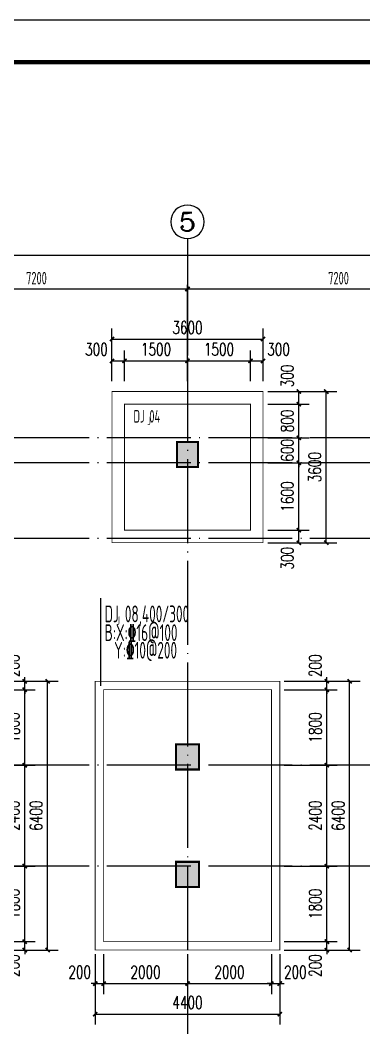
# Model space of a CAD drawing. Extents: x 127019 to 780419, y 327305 to 369305.
# Drawn here: x 203162 to 211355, y 345308 to 369305 of the extents above; entities that cross this region are included whole.
import ezdxf
from ezdxf.enums import TextEntityAlignment as Align

# ---------------------------------------------------------------- set-up
doc = ezdxf.new("R2010")
doc.units = 0
doc.header["$LTSCALE"] = 1000
doc.header["$MEASUREMENT"] = 0
doc.linetypes.add('CONTINOUS', pattern=[0])
doc.linetypes.add('DOTE', pattern=[2.42, 2, -0.2, 0.02, -0.2])
doc.layers.get('0').update_dxf_attribs({"linetype": 'CONTINUOUS'})
doc.layers.get('Defpoints').update_dxf_attribs({"linetype": 'CONTINUOUS'})
for name, color, linetype in [('1503', 7, 'CONTINUOUS'), ('2106', 2, 'CONTINUOUS'), ('AXIS_TEXT', 7, 'CONTINUOUS'), ('COLU', 7, 'CONTINUOUS'), ('COLUMN', 7, 'CONTINUOUS'), ('DIM', 3, 'CONTINUOUS'), ('DOTE', 8, 'DOTE'), ('PUB_DIM', 3, 'CONTINUOUS'), ('PUB_TITLE', 4, 'CONTINUOUS'), ('柱涂实', 54, 'CONTINUOUS'), ('独基标注', 7, 'CONTINUOUS')]:
    doc.layers.add(name, color=color, linetype=linetype)
doc.styles.add('_TCH_DIM_T3', font='SIMPLEX', dxfattribs={"width": 0.705882, "bigfont": 'GBCBIG'})
doc.styles.add('COMPLEX', font='COMPLEX.shx')
doc.styles.get("Standard").update_dxf_attribs({"font": 'gbxwxt.shx', "bigfont": 'gbhzfs.shx'})
doc.styles.add('TSSD_Dimension', font='gbxwxt.shx', dxfattribs={"width": 0.7, "bigfont": 'gbhzfs.shx'})
doc.styles.add('TSSD_Rein', font='tssdeng.shx', dxfattribs={"width": 0.6, "bigfont": 'gbhzfs.shx'})
doc.dimstyles.new('_TCH_ARCH&&100', dxfattribs={"dimtxt": 297.5, "dimasz": 100, "dimexe": 250, "dimexo": 300, "dimgap": 126.25, "dimtad": 1, "dimdec": 0, "dimzin": 0, "dimdsep": 46, "dimtxsty": '_TCH_DIM_T3', "dimblk": 'ARCHTICK', "dimcen": 0.09, "dimclrt": 7, "dimazin": 2, "dimtfac": 1, "dimtdec": 0, "dimtix": 1, "dimtmove": 2, "dimatfit": 3, "dimfxl": 0, "dimtolj": 1, "dimtzin": 0, "dimarcsym": 0})
doc.dimstyles.new('TSSD_100_100', dxfattribs={"dimtxt": 300, "dimasz": 100, "dimexe": 100, "dimexo": 250, "dimgap": 100, "dimtad": 1, "dimdec": 0, "dimzin": 0, "dimdsep": 46, "dimtxsty": 'TSSD_Dimension', "dimblk": 'ARCHTICK', "dimcen": 0, "dimdle": 100, "dimclrt": 7, "dimadec": 0, "dimazin": 0, "dimtfac": 1, "dimtdec": 0, "dimtix": 1, "dimtmove": 2, "dimatfit": 3, "dimfxl": 0, "dimtolj": 1, "dimtzin": 0, "dimarcsym": 0})

# ---------------------------------------------------------------- blocks, each defined once
blk = doc.blocks.new('_axiso')
blk.add_circle((0, 0), 0.5)
at = {"layer": 'AXIS_TEXT', "style": 'COMPLEX', "width": 1.041667}
blk.add_attdef('A', text='', height=0.56, dxfattribs=at).set_placement((-0.25, -0.28), (0.25, -0.28), align=Align.FIT)
blk = doc.blocks.new('_ArchTick')
at = {"color": 0, "linetype": 'ByBlock', "const_width": 0.4}
blk.add_lwpolyline([(-0.5, -0.5), (0.5, 0.5)], dxfattribs=at)
blk = doc.blocks.new('*D66')
at = {"layer": 'Defpoints', "color": 0, "linetype": 'CONTINOUS', "transparency": 16777216}
for p in [(207151, 362903), (207151, 361022), (214351, 361022)]:
    blk.add_point(p, dxfattribs=at)
at = {"layer": 'PUB_DIM', "color": 0, "linetype": 'CONTINOUS', "lineweight": -2, "transparency": 16777216}
for p, q in [((214451, 362903), (207051, 362903)), ((207151, 361272), (207151, 363003)), ((214351, 361272), (214351, 363003))]:
    blk.add_line(p, q, dxfattribs=at)
at = {"layer": 'PUB_DIM', "color": 0, "linetype": 'CONTINOUS', "lineweight": -2, "transparency": 16777216, "xscale": 100, "yscale": 100, "zscale": 100, "rotation": 180}
blk.add_blockref('_ArchTick', (207151, 362903), dxfattribs=at)
at = {"layer": 'PUB_DIM', "color": 0, "linetype": 'CONTINOUS', "lineweight": -2, "transparency": 16777216, "xscale": 100, "yscale": 100, "zscale": 100}
blk.add_blockref('_ArchTick', (214351, 362903), dxfattribs=at)
at = {"layer": 'PUB_DIM', "color": 7, "linetype": 'CONTINOUS', "transparency": 16777216, "insert": (210751, 363161), "char_height": 300, "attachment_point": 5, "style": 'TSSD_Dimension'}
blk.add_mtext('\\A1;7200', dxfattribs=at)
blk = doc.blocks.new('*D65')
at = {"layer": 'Defpoints', "color": 0, "linetype": 'CONTINOUS', "transparency": 16777216}
for p in [(199951, 362903), (199951, 361022), (207151, 361022)]:
    blk.add_point(p, dxfattribs=at)
at = {"layer": 'PUB_DIM', "color": 0, "linetype": 'CONTINOUS', "lineweight": -2, "transparency": 16777216}
for p, q in [((207251, 362903), (199851, 362903)), ((199951, 361272), (199951, 363003)), ((207151, 361272), (207151, 363003))]:
    blk.add_line(p, q, dxfattribs=at)
at = {"layer": 'PUB_DIM', "color": 0, "linetype": 'CONTINOUS', "lineweight": -2, "transparency": 16777216, "xscale": 100, "yscale": 100, "zscale": 100, "rotation": 180}
blk.add_blockref('_ArchTick', (199951, 362903), dxfattribs=at)
at = {"layer": 'PUB_DIM', "color": 0, "linetype": 'CONTINOUS', "lineweight": -2, "transparency": 16777216, "xscale": 100, "yscale": 100, "zscale": 100}
blk.add_blockref('_ArchTick', (207151, 362903), dxfattribs=at)
at = {"layer": 'PUB_DIM', "color": 7, "linetype": 'CONTINOUS', "transparency": 16777216, "insert": (203551, 363161), "char_height": 300, "attachment_point": 5, "style": 'TSSD_Dimension'}
blk.add_mtext('\\A1;7200', dxfattribs=at)
blk = doc.blocks.new('*D62')
at = {"layer": 'Defpoints', "color": 0, "linetype": 'CONTINOUS', "transparency": 16777216}
for p in [(192751, 363703), (192751, 361022), (239551, 361022)]:
    blk.add_point(p, dxfattribs=at)
at = {"layer": 'PUB_DIM', "color": 0, "linetype": 'CONTINOUS', "lineweight": -2, "transparency": 16777216}
for p, q in [((192751, 361272), (192751, 363803)), ((239551, 361272), (239551, 363803)), ((239651, 363703), (192651, 363703))]:
    blk.add_line(p, q, dxfattribs=at)
at = {"layer": 'PUB_DIM', "color": 0, "linetype": 'CONTINOUS', "lineweight": -2, "transparency": 16777216, "xscale": 100, "yscale": 100, "zscale": 100}
for p, rotation in [((192751, 363703), 179.9999999999991), ((239551, 363703), 359.9999999999991)]:
    blk.add_blockref('_ArchTick', p, dxfattribs=dict(at, rotation=rotation))
at = {"layer": 'PUB_DIM', "color": 7, "linetype": 'CONTINOUS', "transparency": 16777216, "insert": (216151, 363960), "char_height": 300, "attachment_point": 5, "style": 'TSSD_Dimension'}
blk.add_mtext('\\A1;46800', dxfattribs=at)
blk = doc.blocks.new('A$C5E704440')
at = {"layer": '2106', "color": 8}
for points in [[(14650, 500), (14150, 500), (14650, -100), (14150, -100)], [(14675, -6700), (14125, -6700), (14675, -7300), (14125, -7300)], [(14675, -9500), (14125, -9500), (14675, -10100), (14125, -10100)]]:
    blk.add_solid(points, dxfattribs=at)
at = {"layer": 'COLUMN'}
for points in [[(14150, -100), (14650, -100), (14650, 500), (14150, 500)], [(14675, -6700), (14125, -6700), (14125, -7300), (14675, -7300)], [(14125, -10100), (14675, -10100), (14675, -9500), (14125, -9500)]]:
    blk.add_lwpolyline(points, close=True, dxfattribs=at)
blk = doc.blocks.new('*D485')
at = {"layer": 'Defpoints', "color": 0, "linetype": 'CONTINOUS', "transparency": 16777216}
for p in [(208951, 360461), (210459, 360461), (208951, 356861)]:
    blk.add_point(p, dxfattribs=at)
at = {"layer": 'PUB_DIM', "color": 0, "linetype": 'CONTINOUS', "lineweight": -2, "transparency": 16777216}
for p, q in [((209251, 360461), (210709, 360461)), ((210459, 356861), (210459, 360461)), ((209251, 356861), (210709, 356861))]:
    blk.add_line(p, q, dxfattribs=at)
at = {"layer": 'PUB_DIM', "color": 0, "linetype": 'CONTINOUS', "lineweight": -2, "transparency": 16777216, "xscale": 100, "yscale": 100, "zscale": 100}
for p, rotation in [((210459, 360461), 90), ((210459, 356861), 270)]:
    blk.add_blockref('_ArchTick', p, dxfattribs=dict(at, rotation=rotation))
at = {"layer": 'PUB_DIM', "color": 7, "linetype": 'CONTINOUS', "transparency": 16777216, "insert": (210184, 358661), "char_height": 297.5, "attachment_point": 5, "rotation": 90, "style": '_TCH_DIM_T3'}
blk.add_mtext('\\A1;3600', dxfattribs=at)
blk = doc.blocks.new('*D486')
at = {"layer": 'Defpoints', "color": 0, "linetype": 'CONTINOUS', "transparency": 16777216}
for p in [(208769, 357161), (209804, 357161), (208769, 356861)]:
    blk.add_point(p, dxfattribs=at)
at = {"layer": 'PUB_DIM', "color": 0, "linetype": 'CONTINOUS', "lineweight": -2, "transparency": 16777216}
for p, q in [((209069, 357161), (210054, 357161)), ((209804, 356861), (209804, 357161)), ((209069, 356861), (210054, 356861))]:
    blk.add_line(p, q, dxfattribs=at)
at = {"layer": 'PUB_DIM', "color": 0, "linetype": 'CONTINOUS', "lineweight": -2, "transparency": 16777216, "xscale": 100, "yscale": 100, "zscale": 100}
for p, rotation in [((209804, 357161), 90), ((209804, 356861), 270)]:
    blk.add_blockref('_ArchTick', p, dxfattribs=dict(at, rotation=rotation))
at = {"layer": 'PUB_DIM', "color": 7, "linetype": 'CONTINOUS', "transparency": 16777216, "insert": (209529, 356491), "char_height": 297.5, "attachment_point": 5, "rotation": 90, "style": '_TCH_DIM_T3'}
blk.add_mtext('\\A1;300', dxfattribs=at)
blk = doc.blocks.new('*D487')
at = {"layer": 'Defpoints', "color": 0, "linetype": 'CONTINOUS', "transparency": 16777216}
for p in [(208769, 358761), (209804, 358761), (208769, 357161)]:
    blk.add_point(p, dxfattribs=at)
at = {"layer": 'PUB_DIM', "color": 0, "linetype": 'CONTINOUS', "lineweight": -2, "transparency": 16777216}
for p, q in [((209069, 358761), (210054, 358761)), ((209804, 357161), (209804, 358761)), ((209069, 357161), (210054, 357161))]:
    blk.add_line(p, q, dxfattribs=at)
at = {"layer": 'PUB_DIM', "color": 0, "linetype": 'CONTINOUS', "lineweight": -2, "transparency": 16777216, "xscale": 100, "yscale": 100, "zscale": 100}
for p, rotation in [((209804, 358761), 90), ((209804, 357161), 270)]:
    blk.add_blockref('_ArchTick', p, dxfattribs=dict(at, rotation=rotation))
at = {"layer": 'PUB_DIM', "color": 7, "linetype": 'CONTINOUS', "transparency": 16777216, "insert": (209529, 357961), "char_height": 297.5, "attachment_point": 5, "rotation": 90, "style": '_TCH_DIM_T3'}
blk.add_mtext('\\A1;1600', dxfattribs=at)
blk = doc.blocks.new('*D488')
at = {"layer": 'Defpoints', "color": 0, "linetype": 'CONTINOUS', "transparency": 16777216}
for p in [(208769, 359361), (209804, 359361), (208769, 358761)]:
    blk.add_point(p, dxfattribs=at)
at = {"layer": 'PUB_DIM', "color": 0, "linetype": 'CONTINOUS', "lineweight": -2, "transparency": 16777216}
for p, q in [((209069, 359361), (210054, 359361)), ((209804, 359361), (209804, 359461)), ((209804, 358761), (209804, 359361)), ((209069, 358761), (210054, 358761)), ((209804, 358761), (209804, 358661))]:
    blk.add_line(p, q, dxfattribs=at)
at = {"layer": 'PUB_DIM', "color": 0, "linetype": 'CONTINOUS', "lineweight": -2, "transparency": 16777216, "xscale": 100, "yscale": 100, "zscale": 100}
for p, rotation in [((209804, 359361), 270), ((209804, 358761), 90)]:
    blk.add_blockref('_ArchTick', p, dxfattribs=dict(at, rotation=rotation))
at = {"layer": 'PUB_DIM', "color": 7, "linetype": 'CONTINOUS', "transparency": 16777216, "insert": (209529, 359061), "char_height": 297.5, "attachment_point": 5, "rotation": 90, "style": '_TCH_DIM_T3'}
blk.add_mtext('\\A1;600', dxfattribs=at)
blk = doc.blocks.new('*D489')
at = {"layer": 'Defpoints', "color": 0, "linetype": 'CONTINOUS', "transparency": 16777216}
for p in [(208769, 360161), (209804, 360161), (208769, 359361)]:
    blk.add_point(p, dxfattribs=at)
at = {"layer": 'PUB_DIM', "color": 0, "linetype": 'CONTINOUS', "lineweight": -2, "transparency": 16777216}
for p, q in [((209069, 360161), (210054, 360161)), ((209804, 359361), (209804, 360161)), ((209069, 359361), (210054, 359361))]:
    blk.add_line(p, q, dxfattribs=at)
at = {"layer": 'PUB_DIM', "color": 0, "linetype": 'CONTINOUS', "lineweight": -2, "transparency": 16777216, "xscale": 100, "yscale": 100, "zscale": 100}
for p, rotation in [((209804, 360161), 90), ((209804, 359361), 270)]:
    blk.add_blockref('_ArchTick', p, dxfattribs=dict(at, rotation=rotation))
at = {"layer": 'PUB_DIM', "color": 7, "linetype": 'CONTINOUS', "transparency": 16777216, "insert": (209529, 359761), "char_height": 297.5, "attachment_point": 5, "rotation": 90, "style": '_TCH_DIM_T3'}
blk.add_mtext('\\A1;800', dxfattribs=at)
blk = doc.blocks.new('*D490')
at = {"layer": 'Defpoints', "color": 0, "linetype": 'CONTINOUS', "transparency": 16777216}
for p in [(208769, 360461), (209804, 360461), (208769, 360161)]:
    blk.add_point(p, dxfattribs=at)
at = {"layer": 'PUB_DIM', "color": 0, "linetype": 'CONTINOUS', "lineweight": -2, "transparency": 16777216}
for p, q in [((209069, 360461), (210054, 360461)), ((209804, 360161), (209804, 360461)), ((209069, 360161), (210054, 360161))]:
    blk.add_line(p, q, dxfattribs=at)
at = {"layer": 'PUB_DIM', "color": 0, "linetype": 'CONTINOUS', "lineweight": -2, "transparency": 16777216, "xscale": 100, "yscale": 100, "zscale": 100}
for p, rotation in [((209804, 360461), 90), ((209804, 360161), 270)]:
    blk.add_blockref('_ArchTick', p, dxfattribs=dict(at, rotation=rotation))
at = {"layer": 'PUB_DIM', "color": 7, "linetype": 'CONTINOUS', "transparency": 16777216, "insert": (209529, 360831), "char_height": 297.5, "attachment_point": 5, "rotation": 90, "style": '_TCH_DIM_T3'}
blk.add_mtext('\\A1;300', dxfattribs=at)
blk = doc.blocks.new('*D878')
at = {"layer": 'Defpoints', "color": 0, "linetype": 'CONTINOUS', "transparency": 16777216}
for p in [(208951, 361710), (205351, 360787), (208951, 360787)]:
    blk.add_point(p, dxfattribs=at)
at = {"layer": 'PUB_DIM', "color": 0, "linetype": 'CONTINOUS', "lineweight": -2, "transparency": 16777216}
for p, q in [((205351, 361087), (205351, 361960)), ((208951, 361087), (208951, 361960)), ((205351, 361710), (208951, 361710))]:
    blk.add_line(p, q, dxfattribs=at)
at = {"layer": 'PUB_DIM', "color": 0, "linetype": 'CONTINOUS', "lineweight": -2, "transparency": 16777216, "xscale": 100, "yscale": 100, "zscale": 100, "rotation": 180}
blk.add_blockref('_ArchTick', (205351, 361710), dxfattribs=at)
at = {"layer": 'PUB_DIM', "color": 0, "linetype": 'CONTINOUS', "lineweight": -2, "transparency": 16777216, "xscale": 100, "yscale": 100, "zscale": 100}
blk.add_blockref('_ArchTick', (208951, 361710), dxfattribs=at)
at = {"layer": 'PUB_DIM', "color": 7, "linetype": 'CONTINOUS', "transparency": 16777216, "insert": (207151, 361985), "char_height": 297.5, "attachment_point": 5, "style": '_TCH_DIM_T3'}
blk.add_mtext('\\A1;3600', dxfattribs=at)
blk = doc.blocks.new('*D879')
at = {"layer": 'Defpoints', "color": 0, "linetype": 'CONTINOUS', "transparency": 16777216}
for p in [(208951, 361191), (208651, 360411), (208951, 360411)]:
    blk.add_point(p, dxfattribs=at)
at = {"layer": 'PUB_DIM', "color": 0, "linetype": 'CONTINOUS', "lineweight": -2, "transparency": 16777216}
for p, q in [((208651, 360711), (208651, 361441)), ((208951, 360711), (208951, 361441)), ((208651, 361191), (208951, 361191))]:
    blk.add_line(p, q, dxfattribs=at)
at = {"layer": 'PUB_DIM', "color": 0, "linetype": 'CONTINOUS', "lineweight": -2, "transparency": 16777216, "xscale": 100, "yscale": 100, "zscale": 100, "rotation": 180}
blk.add_blockref('_ArchTick', (208651, 361191), dxfattribs=at)
at = {"layer": 'PUB_DIM', "color": 0, "linetype": 'CONTINOUS', "lineweight": -2, "transparency": 16777216, "xscale": 100, "yscale": 100, "zscale": 100}
blk.add_blockref('_ArchTick', (208951, 361191), dxfattribs=at)
at = {"layer": 'PUB_DIM', "color": 7, "linetype": 'CONTINOUS', "transparency": 16777216, "insert": (209321, 361466), "char_height": 297.5, "attachment_point": 5, "style": '_TCH_DIM_T3'}
blk.add_mtext('\\A1;300', dxfattribs=at)
blk = doc.blocks.new('*D880')
at = {"layer": 'Defpoints', "color": 0, "linetype": 'CONTINOUS', "transparency": 16777216}
for p in [(208651, 361191), (207151, 360411), (208651, 360411)]:
    blk.add_point(p, dxfattribs=at)
at = {"layer": 'PUB_DIM', "color": 0, "linetype": 'CONTINOUS', "lineweight": -2, "transparency": 16777216}
for p, q in [((207151, 360711), (207151, 361441)), ((208651, 360711), (208651, 361441)), ((207151, 361191), (208651, 361191))]:
    blk.add_line(p, q, dxfattribs=at)
at = {"layer": 'PUB_DIM', "color": 0, "linetype": 'CONTINOUS', "lineweight": -2, "transparency": 16777216, "xscale": 100, "yscale": 100, "zscale": 100, "rotation": 180}
blk.add_blockref('_ArchTick', (207151, 361191), dxfattribs=at)
at = {"layer": 'PUB_DIM', "color": 0, "linetype": 'CONTINOUS', "lineweight": -2, "transparency": 16777216, "xscale": 100, "yscale": 100, "zscale": 100}
blk.add_blockref('_ArchTick', (208651, 361191), dxfattribs=at)
at = {"layer": 'PUB_DIM', "color": 7, "linetype": 'CONTINOUS', "transparency": 16777216, "insert": (207901, 361466), "char_height": 297.5, "attachment_point": 5, "style": '_TCH_DIM_T3'}
blk.add_mtext('\\A1;1500', dxfattribs=at)
blk = doc.blocks.new('*D881')
at = {"layer": 'Defpoints', "color": 0, "linetype": 'CONTINOUS', "transparency": 16777216}
for p in [(207151, 361191), (205651, 360411), (207151, 360411)]:
    blk.add_point(p, dxfattribs=at)
at = {"layer": 'PUB_DIM', "color": 0, "linetype": 'CONTINOUS', "lineweight": -2, "transparency": 16777216}
for p, q in [((205651, 360711), (205651, 361441)), ((207151, 360711), (207151, 361441)), ((205651, 361191), (207151, 361191))]:
    blk.add_line(p, q, dxfattribs=at)
at = {"layer": 'PUB_DIM', "color": 0, "linetype": 'CONTINOUS', "lineweight": -2, "transparency": 16777216, "xscale": 100, "yscale": 100, "zscale": 100, "rotation": 180}
blk.add_blockref('_ArchTick', (205651, 361191), dxfattribs=at)
at = {"layer": 'PUB_DIM', "color": 0, "linetype": 'CONTINOUS', "lineweight": -2, "transparency": 16777216, "xscale": 100, "yscale": 100, "zscale": 100}
blk.add_blockref('_ArchTick', (207151, 361191), dxfattribs=at)
at = {"layer": 'PUB_DIM', "color": 7, "linetype": 'CONTINOUS', "transparency": 16777216, "insert": (206401, 361466), "char_height": 297.5, "attachment_point": 5, "style": '_TCH_DIM_T3'}
blk.add_mtext('\\A1;1500', dxfattribs=at)
blk = doc.blocks.new('*D882')
at = {"layer": 'Defpoints', "color": 0, "linetype": 'CONTINOUS', "transparency": 16777216}
for p in [(205651, 361191), (205351, 360411), (205651, 360411)]:
    blk.add_point(p, dxfattribs=at)
at = {"layer": 'PUB_DIM', "color": 0, "linetype": 'CONTINOUS', "lineweight": -2, "transparency": 16777216}
for p, q in [((205351, 360711), (205351, 361441)), ((205651, 360711), (205651, 361441)), ((205351, 361191), (205651, 361191))]:
    blk.add_line(p, q, dxfattribs=at)
at = {"layer": 'PUB_DIM', "color": 0, "linetype": 'CONTINOUS', "lineweight": -2, "transparency": 16777216, "xscale": 100, "yscale": 100, "zscale": 100, "rotation": 180}
blk.add_blockref('_ArchTick', (205351, 361191), dxfattribs=at)
at = {"layer": 'PUB_DIM', "color": 0, "linetype": 'CONTINOUS', "lineweight": -2, "transparency": 16777216, "xscale": 100, "yscale": 100, "zscale": 100}
blk.add_blockref('_ArchTick', (205651, 361191), dxfattribs=at)
at = {"layer": 'PUB_DIM', "color": 7, "linetype": 'CONTINOUS', "transparency": 16777216, "insert": (204981, 361466), "char_height": 297.5, "attachment_point": 5, "style": '_TCH_DIM_T3'}
blk.add_mtext('\\A1;300', dxfattribs=at)
blk = doc.blocks.new('*D558')
at = {"layer": 'Defpoints', "color": 0, "transparency": 16777216}
for p in [(201951, 353561), (203272, 353561), (201951, 353361)]:
    blk.add_point(p, dxfattribs=at)
at = {"layer": 'DIM', "color": 0, "lineweight": -2, "transparency": 16777216}
for p, q in [((202251, 353561), (203522, 353561)), ((203272, 353561), (203272, 353661)), ((203272, 353361), (203272, 353561)), ((202251, 353361), (203522, 353361)), ((203272, 353361), (203272, 353261))]:
    blk.add_line(p, q, dxfattribs=at)
at = {"layer": 'DIM', "color": 0, "lineweight": -2, "transparency": 16777216, "xscale": 100, "yscale": 100, "zscale": 100}
for p, rotation in [((203272, 353561), 270), ((203272, 353361), 90)]:
    blk.add_blockref('_ArchTick', p, dxfattribs=dict(at, rotation=rotation))
at = {"layer": 'DIM', "color": 7, "transparency": 16777216, "insert": (202997, 353931), "char_height": 297.5, "attachment_point": 5, "rotation": 90, "style": '_TCH_DIM_T3'}
blk.add_mtext('\\A1;200', dxfattribs=at)
blk = doc.blocks.new('*D559')
at = {"layer": 'Defpoints', "color": 0, "transparency": 16777216}
for p in [(201951, 353361), (203272, 353361), (201951, 351561)]:
    blk.add_point(p, dxfattribs=at)
at = {"layer": 'DIM', "color": 0, "lineweight": -2, "transparency": 16777216}
for p, q in [((202251, 353361), (203522, 353361)), ((203272, 351561), (203272, 353361)), ((202251, 351561), (203522, 351561))]:
    blk.add_line(p, q, dxfattribs=at)
at = {"layer": 'DIM', "color": 0, "lineweight": -2, "transparency": 16777216, "xscale": 100, "yscale": 100, "zscale": 100}
for p, rotation in [((203272, 353361), 90), ((203272, 351561), 270)]:
    blk.add_blockref('_ArchTick', p, dxfattribs=dict(at, rotation=rotation))
at = {"layer": 'DIM', "color": 7, "transparency": 16777216, "insert": (202997, 352461), "char_height": 297.5, "attachment_point": 5, "rotation": 90, "style": '_TCH_DIM_T3'}
blk.add_mtext('\\A1;1800', dxfattribs=at)
blk = doc.blocks.new('*D560')
at = {"layer": 'Defpoints', "color": 0, "transparency": 16777216}
for p in [(201951, 351561), (203272, 351561), (201951, 349161)]:
    blk.add_point(p, dxfattribs=at)
at = {"layer": 'DIM', "color": 0, "lineweight": -2, "transparency": 16777216}
for p, q in [((202251, 351561), (203522, 351561)), ((203272, 349161), (203272, 351561)), ((202251, 349161), (203522, 349161))]:
    blk.add_line(p, q, dxfattribs=at)
at = {"layer": 'DIM', "color": 0, "lineweight": -2, "transparency": 16777216, "xscale": 100, "yscale": 100, "zscale": 100}
for p, rotation in [((203272, 351561), 90), ((203272, 349161), 270)]:
    blk.add_blockref('_ArchTick', p, dxfattribs=dict(at, rotation=rotation))
at = {"layer": 'DIM', "color": 7, "transparency": 16777216, "insert": (202997, 350361), "char_height": 297.5, "attachment_point": 5, "rotation": 90, "style": '_TCH_DIM_T3'}
blk.add_mtext('\\A1;2400', dxfattribs=at)
blk = doc.blocks.new('*D561')
at = {"layer": 'Defpoints', "color": 0, "transparency": 16777216}
for p in [(201951, 349161), (203272, 349161), (201951, 347361)]:
    blk.add_point(p, dxfattribs=at)
at = {"layer": 'DIM', "color": 0, "lineweight": -2, "transparency": 16777216}
for p, q in [((202251, 349161), (203522, 349161)), ((203272, 347361), (203272, 349161)), ((202251, 347361), (203522, 347361))]:
    blk.add_line(p, q, dxfattribs=at)
at = {"layer": 'DIM', "color": 0, "lineweight": -2, "transparency": 16777216, "xscale": 100, "yscale": 100, "zscale": 100}
for p, rotation in [((203272, 349161), 90), ((203272, 347361), 270)]:
    blk.add_blockref('_ArchTick', p, dxfattribs=dict(at, rotation=rotation))
at = {"layer": 'DIM', "color": 7, "transparency": 16777216, "insert": (202997, 348261), "char_height": 297.5, "attachment_point": 5, "rotation": 90, "style": '_TCH_DIM_T3'}
blk.add_mtext('\\A1;1800', dxfattribs=at)
blk = doc.blocks.new('*D562')
at = {"layer": 'Defpoints', "color": 0, "transparency": 16777216}
for p in [(201951, 347361), (203272, 347361), (201951, 347161)]:
    blk.add_point(p, dxfattribs=at)
at = {"layer": 'DIM', "color": 0, "lineweight": -2, "transparency": 16777216}
for p, q in [((202251, 347361), (203522, 347361)), ((203272, 347361), (203272, 347461)), ((203272, 347161), (203272, 347361)), ((202251, 347161), (203522, 347161)), ((203272, 347161), (203272, 347061))]:
    blk.add_line(p, q, dxfattribs=at)
at = {"layer": 'DIM', "color": 0, "lineweight": -2, "transparency": 16777216, "xscale": 100, "yscale": 100, "zscale": 100}
for p, rotation in [((203272, 347361), 270), ((203272, 347161), 90)]:
    blk.add_blockref('_ArchTick', p, dxfattribs=dict(at, rotation=rotation))
at = {"layer": 'DIM', "color": 7, "transparency": 16777216, "insert": (202997, 346791), "char_height": 297.5, "attachment_point": 5, "rotation": 90, "style": '_TCH_DIM_T3'}
blk.add_mtext('\\A1;200', dxfattribs=at)
blk = doc.blocks.new('*D563')
at = {"layer": 'Defpoints', "color": 0, "transparency": 16777216}
for p in [(202151, 353561), (203816, 353561), (202151, 347161)]:
    blk.add_point(p, dxfattribs=at)
at = {"layer": 'DIM', "color": 0, "lineweight": -2, "transparency": 16777216}
for p, q in [((202451, 353561), (204066, 353561)), ((203816, 347161), (203816, 353561)), ((202451, 347161), (204066, 347161))]:
    blk.add_line(p, q, dxfattribs=at)
at = {"layer": 'DIM', "color": 0, "lineweight": -2, "transparency": 16777216, "xscale": 100, "yscale": 100, "zscale": 100}
for p, rotation in [((203816, 353561), 90), ((203816, 347161), 270)]:
    blk.add_blockref('_ArchTick', p, dxfattribs=dict(at, rotation=rotation))
at = {"layer": 'DIM', "color": 7, "transparency": 16777216, "insert": (203541, 350361), "char_height": 297.5, "attachment_point": 5, "rotation": 90, "style": '_TCH_DIM_T3'}
blk.add_mtext('\\A1;6400', dxfattribs=at)
blk = doc.blocks.new('*D806')
at = {"layer": 'Defpoints', "color": 0, "transparency": 16777216}
for p in [(209151, 353561), (210472, 353561), (209151, 353361)]:
    blk.add_point(p, dxfattribs=at)
at = {"layer": 'DIM', "color": 0, "lineweight": -2, "transparency": 16777216}
for p, q in [((209451, 353561), (210722, 353561)), ((210472, 353561), (210472, 353661)), ((210472, 353361), (210472, 353561)), ((209451, 353361), (210722, 353361)), ((210472, 353361), (210472, 353261))]:
    blk.add_line(p, q, dxfattribs=at)
at = {"layer": 'DIM', "color": 0, "lineweight": -2, "transparency": 16777216, "xscale": 100, "yscale": 100, "zscale": 100}
for p, rotation in [((210472, 353561), 270), ((210472, 353361), 90)]:
    blk.add_blockref('_ArchTick', p, dxfattribs=dict(at, rotation=rotation))
at = {"layer": 'DIM', "color": 7, "transparency": 16777216, "insert": (210197, 353931), "char_height": 297.5, "attachment_point": 5, "rotation": 90, "style": '_TCH_DIM_T3'}
blk.add_mtext('\\A1;200', dxfattribs=at)
blk = doc.blocks.new('*D807')
at = {"layer": 'Defpoints', "color": 0, "transparency": 16777216}
for p in [(209151, 353361), (210472, 353361), (209151, 351561)]:
    blk.add_point(p, dxfattribs=at)
at = {"layer": 'DIM', "color": 0, "lineweight": -2, "transparency": 16777216}
for p, q in [((209451, 353361), (210722, 353361)), ((210472, 351561), (210472, 353361)), ((209451, 351561), (210722, 351561))]:
    blk.add_line(p, q, dxfattribs=at)
at = {"layer": 'DIM', "color": 0, "lineweight": -2, "transparency": 16777216, "xscale": 100, "yscale": 100, "zscale": 100}
for p, rotation in [((210472, 353361), 90), ((210472, 351561), 270)]:
    blk.add_blockref('_ArchTick', p, dxfattribs=dict(at, rotation=rotation))
at = {"layer": 'DIM', "color": 7, "transparency": 16777216, "insert": (210197, 352461), "char_height": 297.5, "attachment_point": 5, "rotation": 90, "style": '_TCH_DIM_T3'}
blk.add_mtext('\\A1;1800', dxfattribs=at)
blk = doc.blocks.new('*D808')
at = {"layer": 'Defpoints', "color": 0, "transparency": 16777216}
for p in [(209151, 351561), (210472, 351561), (209151, 349161)]:
    blk.add_point(p, dxfattribs=at)
at = {"layer": 'DIM', "color": 0, "lineweight": -2, "transparency": 16777216}
for p, q in [((209451, 351561), (210722, 351561)), ((210472, 349161), (210472, 351561)), ((209451, 349161), (210722, 349161))]:
    blk.add_line(p, q, dxfattribs=at)
at = {"layer": 'DIM', "color": 0, "lineweight": -2, "transparency": 16777216, "xscale": 100, "yscale": 100, "zscale": 100}
for p, rotation in [((210472, 351561), 90), ((210472, 349161), 270)]:
    blk.add_blockref('_ArchTick', p, dxfattribs=dict(at, rotation=rotation))
at = {"layer": 'DIM', "color": 7, "transparency": 16777216, "insert": (210197, 350361), "char_height": 297.5, "attachment_point": 5, "rotation": 90, "style": '_TCH_DIM_T3'}
blk.add_mtext('\\A1;2400', dxfattribs=at)
blk = doc.blocks.new('*D809')
at = {"layer": 'Defpoints', "color": 0, "transparency": 16777216}
for p in [(209151, 349161), (210472, 349161), (209151, 347361)]:
    blk.add_point(p, dxfattribs=at)
at = {"layer": 'DIM', "color": 0, "lineweight": -2, "transparency": 16777216}
for p, q in [((209451, 349161), (210722, 349161)), ((210472, 347361), (210472, 349161)), ((209451, 347361), (210722, 347361))]:
    blk.add_line(p, q, dxfattribs=at)
at = {"layer": 'DIM', "color": 0, "lineweight": -2, "transparency": 16777216, "xscale": 100, "yscale": 100, "zscale": 100}
for p, rotation in [((210472, 349161), 90), ((210472, 347361), 270)]:
    blk.add_blockref('_ArchTick', p, dxfattribs=dict(at, rotation=rotation))
at = {"layer": 'DIM', "color": 7, "transparency": 16777216, "insert": (210197, 348261), "char_height": 297.5, "attachment_point": 5, "rotation": 90, "style": '_TCH_DIM_T3'}
blk.add_mtext('\\A1;1800', dxfattribs=at)
blk = doc.blocks.new('*D810')
at = {"layer": 'Defpoints', "color": 0, "transparency": 16777216}
for p in [(209151, 347361), (210472, 347361), (209151, 347161)]:
    blk.add_point(p, dxfattribs=at)
at = {"layer": 'DIM', "color": 0, "lineweight": -2, "transparency": 16777216}
for p, q in [((209451, 347361), (210722, 347361)), ((210472, 347361), (210472, 347461)), ((210472, 347161), (210472, 347361)), ((209451, 347161), (210722, 347161)), ((210472, 347161), (210472, 347061))]:
    blk.add_line(p, q, dxfattribs=at)
at = {"layer": 'DIM', "color": 0, "lineweight": -2, "transparency": 16777216, "xscale": 100, "yscale": 100, "zscale": 100}
for p, rotation in [((210472, 347361), 270), ((210472, 347161), 90)]:
    blk.add_blockref('_ArchTick', p, dxfattribs=dict(at, rotation=rotation))
at = {"layer": 'DIM', "color": 7, "transparency": 16777216, "insert": (210197, 346791), "char_height": 297.5, "attachment_point": 5, "rotation": 90, "style": '_TCH_DIM_T3'}
blk.add_mtext('\\A1;200', dxfattribs=at)
blk = doc.blocks.new('*D811')
at = {"layer": 'Defpoints', "color": 0, "transparency": 16777216}
for p in [(209351, 353561), (211016, 353561), (209351, 347161)]:
    blk.add_point(p, dxfattribs=at)
at = {"layer": 'DIM', "color": 0, "lineweight": -2, "transparency": 16777216}
for p, q in [((209651, 353561), (211266, 353561)), ((211016, 347161), (211016, 353561)), ((209651, 347161), (211266, 347161))]:
    blk.add_line(p, q, dxfattribs=at)
at = {"layer": 'DIM', "color": 0, "lineweight": -2, "transparency": 16777216, "xscale": 100, "yscale": 100, "zscale": 100}
for p, rotation in [((211016, 353561), 90), ((211016, 347161), 270)]:
    blk.add_blockref('_ArchTick', p, dxfattribs=dict(at, rotation=rotation))
at = {"layer": 'DIM', "color": 7, "transparency": 16777216, "insert": (210741, 350361), "char_height": 297.5, "attachment_point": 5, "rotation": 90, "style": '_TCH_DIM_T3'}
blk.add_mtext('\\A1;6400', dxfattribs=at)
blk = doc.blocks.new('*D812')
at = {"layer": 'Defpoints', "color": 0, "transparency": 16777216}
for p in [(204951, 347361), (205151, 347361), (205151, 346361)]:
    blk.add_point(p, dxfattribs=at)
at = {"layer": 'DIM', "color": 0, "lineweight": -2, "transparency": 16777216}
for p, q in [((204951, 347061), (204951, 346111)), ((205151, 347061), (205151, 346111)), ((204951, 346361), (204851, 346361)), ((204951, 346361), (205151, 346361)), ((205151, 346361), (205251, 346361))]:
    blk.add_line(p, q, dxfattribs=at)
at = {"layer": 'DIM', "color": 0, "lineweight": -2, "transparency": 16777216, "xscale": 100, "yscale": 100, "zscale": 100}
blk.add_blockref('_ArchTick', (204951, 346361), dxfattribs=at)
at = {"layer": 'DIM', "color": 0, "lineweight": -2, "transparency": 16777216, "xscale": 100, "yscale": 100, "zscale": 100, "rotation": 180}
blk.add_blockref('_ArchTick', (205151, 346361), dxfattribs=at)
at = {"layer": 'DIM', "color": 7, "transparency": 16777216, "insert": (204581, 346636), "char_height": 297.5, "attachment_point": 5, "style": '_TCH_DIM_T3'}
blk.add_mtext('\\A1;200', dxfattribs=at)
blk = doc.blocks.new('*D813')
at = {"layer": 'Defpoints', "color": 0, "transparency": 16777216}
for p in [(205151, 347361), (207151, 347361), (207151, 346361)]:
    blk.add_point(p, dxfattribs=at)
at = {"layer": 'DIM', "color": 0, "lineweight": -2, "transparency": 16777216}
for p, q in [((205151, 347061), (205151, 346111)), ((207151, 347061), (207151, 346111)), ((205151, 346361), (207151, 346361))]:
    blk.add_line(p, q, dxfattribs=at)
at = {"layer": 'DIM', "color": 0, "lineweight": -2, "transparency": 16777216, "xscale": 100, "yscale": 100, "zscale": 100, "rotation": 180}
blk.add_blockref('_ArchTick', (205151, 346361), dxfattribs=at)
at = {"layer": 'DIM', "color": 0, "lineweight": -2, "transparency": 16777216, "xscale": 100, "yscale": 100, "zscale": 100}
blk.add_blockref('_ArchTick', (207151, 346361), dxfattribs=at)
at = {"layer": 'DIM', "color": 7, "transparency": 16777216, "insert": (206151, 346636), "char_height": 297.5, "attachment_point": 5, "style": '_TCH_DIM_T3'}
blk.add_mtext('\\A1;2000', dxfattribs=at)
blk = doc.blocks.new('*D814')
at = {"layer": 'Defpoints', "color": 0, "transparency": 16777216}
for p in [(207151, 347361), (209151, 347361), (209151, 346361)]:
    blk.add_point(p, dxfattribs=at)
at = {"layer": 'DIM', "color": 0, "lineweight": -2, "transparency": 16777216}
for p, q in [((207151, 347061), (207151, 346111)), ((209151, 347061), (209151, 346111)), ((207151, 346361), (209151, 346361))]:
    blk.add_line(p, q, dxfattribs=at)
at = {"layer": 'DIM', "color": 0, "lineweight": -2, "transparency": 16777216, "xscale": 100, "yscale": 100, "zscale": 100, "rotation": 180}
blk.add_blockref('_ArchTick', (207151, 346361), dxfattribs=at)
at = {"layer": 'DIM', "color": 0, "lineweight": -2, "transparency": 16777216, "xscale": 100, "yscale": 100, "zscale": 100}
blk.add_blockref('_ArchTick', (209151, 346361), dxfattribs=at)
at = {"layer": 'DIM', "color": 7, "transparency": 16777216, "insert": (208151, 346636), "char_height": 297.5, "attachment_point": 5, "style": '_TCH_DIM_T3'}
blk.add_mtext('\\A1;2000', dxfattribs=at)
blk = doc.blocks.new('*D815')
at = {"layer": 'Defpoints', "color": 0, "transparency": 16777216}
for p in [(209151, 347361), (209351, 347361), (209351, 346361)]:
    blk.add_point(p, dxfattribs=at)
at = {"layer": 'DIM', "color": 0, "lineweight": -2, "transparency": 16777216}
for p, q in [((209151, 347061), (209151, 346111)), ((209351, 347061), (209351, 346111)), ((209151, 346361), (209051, 346361)), ((209151, 346361), (209351, 346361)), ((209351, 346361), (209451, 346361))]:
    blk.add_line(p, q, dxfattribs=at)
at = {"layer": 'DIM', "color": 0, "lineweight": -2, "transparency": 16777216, "xscale": 100, "yscale": 100, "zscale": 100}
blk.add_blockref('_ArchTick', (209151, 346361), dxfattribs=at)
at = {"layer": 'DIM', "color": 0, "lineweight": -2, "transparency": 16777216, "xscale": 100, "yscale": 100, "zscale": 100, "rotation": 180}
blk.add_blockref('_ArchTick', (209351, 346361), dxfattribs=at)
at = {"layer": 'DIM', "color": 7, "transparency": 16777216, "insert": (209721, 346636), "char_height": 297.5, "attachment_point": 5, "style": '_TCH_DIM_T3'}
blk.add_mtext('\\A1;200', dxfattribs=at)
blk = doc.blocks.new('*D816')
at = {"layer": 'Defpoints', "color": 0, "transparency": 16777216}
for p in [(204951, 347161), (209351, 347161), (209351, 345636)]:
    blk.add_point(p, dxfattribs=at)
at = {"layer": 'DIM', "color": 0, "lineweight": -2, "transparency": 16777216}
for p, q in [((204951, 346861), (204951, 345386)), ((209351, 346861), (209351, 345386)), ((204951, 345636), (209351, 345636))]:
    blk.add_line(p, q, dxfattribs=at)
at = {"layer": 'DIM', "color": 0, "lineweight": -2, "transparency": 16777216, "xscale": 100, "yscale": 100, "zscale": 100, "rotation": 180}
blk.add_blockref('_ArchTick', (204951, 345636), dxfattribs=at)
at = {"layer": 'DIM', "color": 0, "lineweight": -2, "transparency": 16777216, "xscale": 100, "yscale": 100, "zscale": 100}
blk.add_blockref('_ArchTick', (209351, 345636), dxfattribs=at)
at = {"layer": 'DIM', "color": 7, "transparency": 16777216, "insert": (207151, 345911), "char_height": 297.5, "attachment_point": 5, "style": '_TCH_DIM_T3'}
blk.add_mtext('\\A1;4400', dxfattribs=at)

msp = doc.modelspace()

# ---------------------------------------------------------------- linework, layer by layer
at = {"layer": 'COLU'}
for points, const_width in [([(208950.9, 356861.5), (208950.9, 360461.5), (205350.9, 360461.5), (205350.9, 356861.5)], 20), ([(208650.9, 357161.5), (208650.9, 360161.5), (205650.9, 360161.5), (205650.9, 357161.5)], 20), ([(206901.2, 359261.5), (207401.2, 359261.5), (207401.2, 358661.5), (206901.2, 358661.5)], 50), ([(209351.2, 347161.5), (209351.2, 353561.5), (204951.2, 353561.5), (204951.2, 347161.5)], 20), ([(209151.2, 347361.5), (209151.2, 353361.5), (205151.2, 353361.5), (205151.2, 347361.5)], 20), ([(206876.2, 352061.5), (207426.2, 352061.5), (207426.2, 351461.5), (206876.2, 351461.5)], 50), ([(206876.2, 349261.5), (207426.2, 349261.5), (207426.2, 348661.5), (206876.2, 348661.5)], 50)]:
    msp.add_lwpolyline(points, close=True, dxfattribs=dict(at, const_width=const_width))
at = {"layer": 'DIM'}
msp.add_line((207151.2, 364102.9), (207151.2, 361321.7), dxfattribs=at)
at = {"layer": 'DOTE'}
for p, q in [((207151.2, 361271.7), (207151.2, 339451.3)), ((241108.5, 359361.5), (191504.9, 359361.5)), ((241108.5, 358761.5), (191504.9, 358761.5)), ((241108.5, 356961.5), (191504.9, 356961.5)), ((241108.5, 351561.5), (191504.9, 351561.5)), ((241108.5, 349161.5), (191504.9, 349161.5))]:
    msp.add_line(p, q, dxfattribs=at)
at = {"layer": 'PUB_TITLE'}
msp.add_lwpolyline([(186419.2, 327305.3), (245819.2, 327305.3), (245819.2, 369305.3), (186419.2, 369305.3)], close=True, dxfattribs=at)
at = {"layer": 'PUB_TITLE', "const_width": 100}
msp.add_lwpolyline([(187419.2, 328305.3), (244819.2, 328305.3), (244819.2, 368305.3), (187419.2, 368305.3)], close=True, dxfattribs=at)
at = {"layer": '独基标注'}
msp.add_line((205087.3, 353454.1), (205087.3, 355542.5), dxfattribs=at)

# ---------------------------------------------------------------- block references
at = {"layer": 'DIM'}
ref = msp.add_blockref('_axiso', (207151.2, 364502.9), dxfattribs=dict(at, xscale=-800, yscale=800, zscale=800, rotation=180))
ref.add_attrib('A', '5', dxfattribs={"layer": 'AXIS_TEXT', "height": 448, "style": 'COMPLEX', "width": 1.339286}).set_placement((206951.2, 364278.9), (207351.2, 364278.9), align=Align.FIT)
at = {"layer": '柱涂实', "color": 7, "linetype": 'CONTINOUS'}
msp.add_blockref('A$C5E704440', (192751.2, 358761.5), dxfattribs=at)

# ---------------------------------------------------------------- texts
at = {"layer": '1503', "width": 0.7}
for s, height, p in [('DJ 04', 300, (205865.3, 359721.4)), ('J', 200, (206190.9, 359661.3)), ('J', 200, (205455.6, 354905.5))]:
    msp.add_text(s, height=height, dxfattribs=at).set_placement(p)
at = {"layer": '1503', "style": 'TSSD_Rein', "width": 0.6}
for s, p in [('DJ 08,400/300', (205175.8, 354965.6)), ('B:X:%%13216@100', (205175.8, 354519.5)), ('Y:%%13210@200', (205402.2, 354100.7))]:
    msp.add_text(s, height=400, dxfattribs=at).set_placement(p)

# ---------------------------------------------------------------- dimensions: what is measured, and where the dimension line sits
at = {"layer": 'DIM'}
for base, p1, p2, angle, picture, middle in [((203271.5, 353561.5), (201951.2, 353361.5), (201951.2, 353561.5), 90, '*D558', (202996.5, 353931.5)), ((210471.5, 353561.5), (209151.2, 353361.5), (209151.2, 353561.5), 90, '*D806', (210196.5, 353931.5)), ((203271.5, 347361.5), (201951.2, 347161.5), (201951.2, 347361.5), 90, '*D562', (202996.5, 346791.5)), ((205151.2, 346361.5), (204951.2, 347361.5), (205151.2, 347361.5), 0, '*D812', (204581.2, 346636.5)), ((209351.2, 346361.5), (209151.2, 347361.5), (209351.2, 347361.5), 0, '*D815', (209721.2, 346636.5)), ((210471.5, 347361.5), (209151.2, 347161.5), (209151.2, 347361.5), 90, '*D810', (210196.5, 346791.5))]:
    dim = msp.add_linear_dim(base=base, p1=p1, p2=p2, angle=angle, dimstyle='_TCH_ARCH&&100', dxfattribs=at)
    dim.commit()
    dim.dimension.update_dxf_attribs({"geometry": picture, "text_midpoint": middle, "dimtype": 129})
for p1, p2, distance, picture, middle in [((202151.2, 347161.5), (202151.2, 353561.5), -1664.5, '*D563', (203540.7, 350361.5)), ((209351.2, 347161.5), (209351.2, 353561.5), -1664.5, '*D811', (210740.7, 350361.5)), ((201951.2, 351561.5), (201951.2, 353361.5), -1320.3, '*D559', (202996.5, 352461.5)), ((209151.2, 351561.5), (209151.2, 353361.5), -1320.3, '*D807', (210196.5, 352461.5)), ((201951.2, 349161.5), (201951.2, 351561.5), -1320.3, '*D560', (202996.5, 350361.5)), ((209151.2, 349161.5), (209151.2, 351561.5), -1320.3, '*D808', (210196.5, 350361.5)), ((201951.2, 347361.5), (201951.2, 349161.5), -1320.3, '*D561', (202996.5, 348261.5)), ((209151.2, 347361.5), (209151.2, 349161.5), -1320.3, '*D809', (210196.5, 348261.5)), ((205151.2, 347361.5), (207151.2, 347361.5), -1000, '*D813', (206151.2, 346636.5)), ((207151.2, 347361.5), (209151.2, 347361.5), -1000, '*D814', (208151.2, 346636.5)), ((204951.2, 347161.5), (209351.2, 347161.5), -1525.1, '*D816', (207151.2, 345911.4))]:
    dim = msp.add_aligned_dim(p1=p1, p2=p2, distance=distance, dimstyle='_TCH_ARCH&&100', dxfattribs=at)
    dim.commit()
    dim.dimension.update_dxf_attribs({"geometry": picture, "text_midpoint": middle})
at = {"layer": 'PUB_DIM', "linetype": 'CONTINOUS'}
for p1, p2, distance, dimstyle, picture, middle in [((239551.2, 361021.7), (192751.2, 361021.7), -2681.2, 'TSSD_100_100', '*D62', (216151.2, 363960)), ((205350.9, 360786.8), (208950.9, 360786.8), 923.6, '_TCH_ARCH&&100', '*D878', (207150.9, 361985.4)), ((205650.9, 360411.5), (207151.2, 360411.5), 780, '_TCH_ARCH&&100', '*D881', (206401.1, 361466.5)), ((207151.2, 360411.5), (208650.9, 360411.5), 780, '_TCH_ARCH&&100', '*D880', (207901.1, 361466.5)), ((208950.9, 356861.5), (208950.9, 360461.5), -1508, '_TCH_ARCH&&100', '*D485', (210183.9, 358661.5)), ((208768.7, 359361.5), (208768.7, 360161.5), -1035.7, '_TCH_ARCH&&100', '*D489', (209529.4, 359761.5)), ((208768.7, 358761.5), (208768.7, 359361.5), -1035.7, '_TCH_ARCH&&100', '*D488', (209529.4, 359061.5)), ((208768.7, 357161.5), (208768.7, 358761.5), -1035.7, '_TCH_ARCH&&100', '*D487', (209529.4, 357961.5))]:
    dim = msp.add_aligned_dim(p1=p1, p2=p2, distance=distance, dimstyle=dimstyle, dxfattribs=at)
    dim.commit()
    dim.dimension.update_dxf_attribs({"geometry": picture, "text_midpoint": middle})
for base, p1, p2, picture, middle in [((199951.2, 362902.9), (207151.2, 361021.7), (199951.2, 361021.7), '*D65', (203551.2, 363160.8)), ((207151.2, 362902.9), (214351.2, 361021.7), (207151.2, 361021.7), '*D66', (210751.2, 363160.8))]:
    dim = msp.add_linear_dim(base=base, p1=p1, p2=p2, dimstyle='TSSD_100_100', dxfattribs=at)
    dim.commit()
    dim.dimension.update_dxf_attribs({"geometry": picture, "text_midpoint": middle})
for base, p1, p2, angle, picture, middle in [((205650.9, 361191.5), (205350.9, 360411.5), (205650.9, 360411.5), 0, '*D882', (204980.9, 361466.5)), ((208950.9, 361191.5), (208650.9, 360411.5), (208950.9, 360411.5), 0, '*D879', (209320.9, 361466.5)), ((209804.4, 360461.5), (208768.7, 360161.5), (208768.7, 360461.5), 90, '*D490', (209529.4, 360831.5)), ((209804.4, 357161.5), (208768.7, 356861.5), (208768.7, 357161.5), 90, '*D486', (209529.4, 356491.5))]:
    dim = msp.add_linear_dim(base=base, p1=p1, p2=p2, angle=angle, dimstyle='_TCH_ARCH&&100', dxfattribs=at)
    dim.commit()
    dim.dimension.update_dxf_attribs({"geometry": picture, "text_midpoint": middle, "dimtype": 129})

doc.saveas('drawing.dxf')
